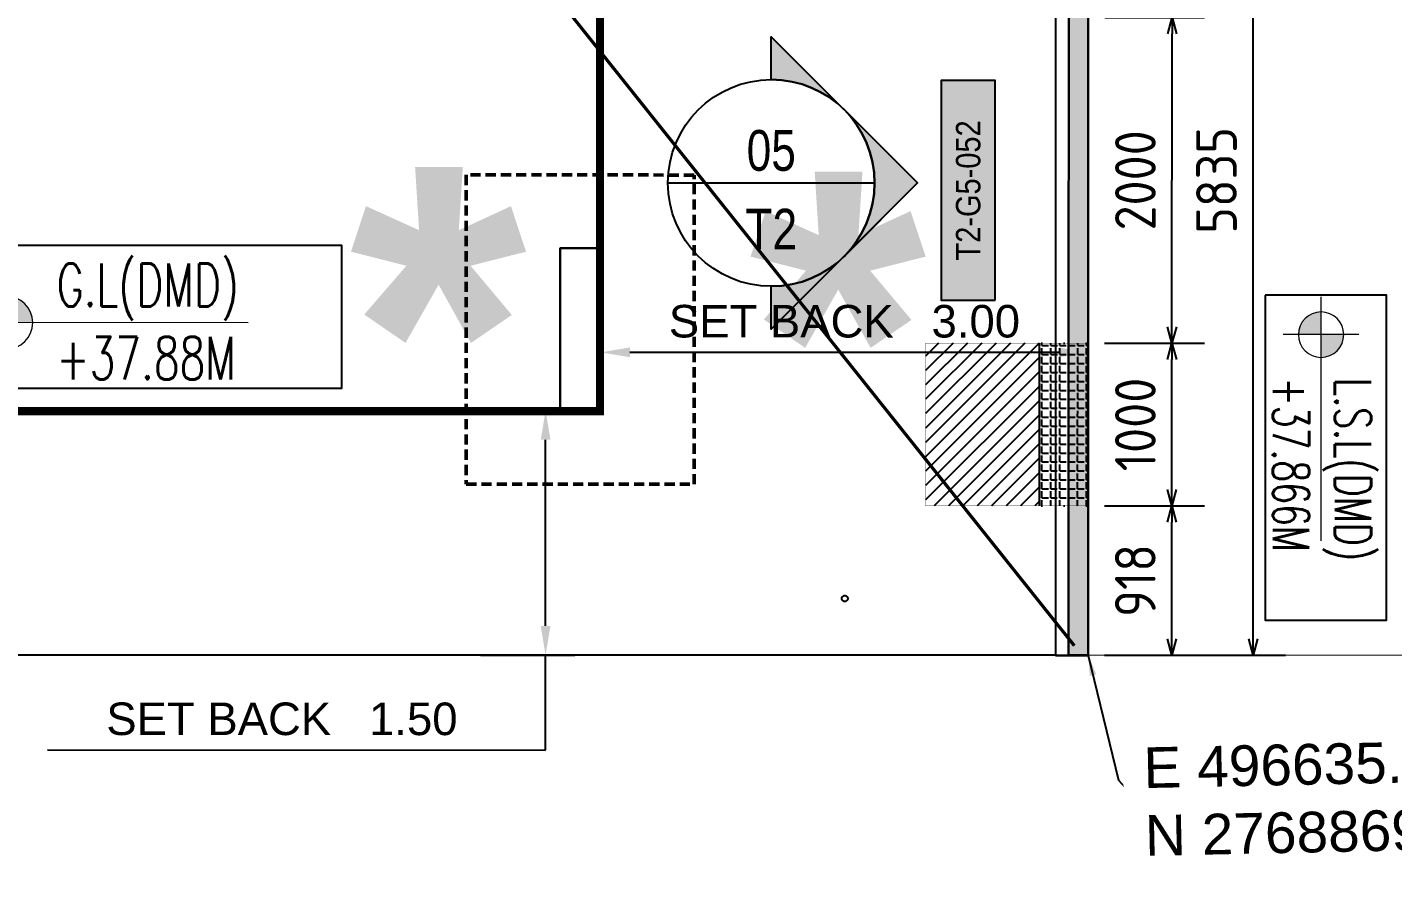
# Model space of a CAD drawing. Header units: centimetres. Extents: x -6122352 to 4157695, y -1694241 to 1947892.
# Drawn here: x 137830 to 146221, y -200134 to -194915 of the extents above; entities that cross this region are included whole.
import ezdxf
from ezdxf.enums import TextEntityAlignment as Align
from ezdxf.xclip import XClip

# ---------------------------------------------------------------- set-up
doc = ezdxf.new("R2010")
doc.units = ezdxf.units.CM
doc.header["$MEASUREMENT"] = 0
doc.header["$XCLIPFRAME"] = 2
doc.header["$PDMODE"] = 66
doc.header["$PDSIZE"] = 100
doc.linetypes.add('DASHED2', pattern=[0.375, 0.25, -0.125])
doc.linetypes.add('XR-AR-END-SETTING OUT PLAN$0$23261-XR-AR-SI-GF$0$HIDDEN', pattern=[0.375, 0.25, -0.125])
for name, color, linetype in [('00-MI-DIM', 7, 'Continuous'), ('23585-XR-AR-BOUNDARY WALLS AND SETBACKS$0$setback', 7, 'XR-AR-END-SETTING OUT PLAN$0$23261-XR-AR-SI-GF$0$HIDDEN'), ('@MI-FOOTINGS', 7, 'Continuous'), ('@MI-MEP', 7, 'Continuous'), ('@MI-REF LAYER', 7, 'Continuous'), ('@MI-TYPE-01', 30, 'Continuous'), ('@MI-TYPE-02', 6, 'Continuous'), ('B_TH_4', 7, 'Continuous'), ('PANEL-TAGS', 7, 'Continuous'), ('S-DIMENSION', 251, 'Continuous'), ('XREF1$0$S-LEVELS', 2, 'Continuous'), ('XREF1$0$TYPICAL NEW PROFILE', 3, 'Continuous')]:
    doc.layers.add(name, color=color, linetype=linetype)
doc.layers.add('23585-XR-AR-DAMAC PLOT LIMITS$0$1-End units', color=7, linetype='Continuous', lineweight=5, true_color=0xf8991e)
doc.layers.add('23585-XR-AR-DAMAC PLOT LIMITS$0$1-Open Space', color=7, linetype='Continuous', lineweight=5, true_color=0x90cf5a)
for name, color, linetype, lineweight in [('@ Foundations', 4, 'DASHED2', 50), ('A-ANNO-TEXT', 3, 'Continuous', 25), ('Text Coordinate', 7, 'Continuous', 15), ('XR-AR-END-SETTING OUT PLAN$0$23585-XR-AR-END-GROUND FLOOR$0$S-COLS', 51, 'Continuous', 40), ('XR-AR-END-SETTING OUT PLAN$0$23585-XR-AR-END-GROUND FLOOR$0$S-COLS-PATT', 8, 'Continuous', 5), ('XREF1$0$36-TAGLVL', 23, 'Continuous', 9)]:
    doc.layers.add(name, color=color, linetype=linetype, lineweight=lineweight)
doc.styles.add('23585-XR-AR-MALDIVE-1$0$Arial', font='arialbd.ttf')
doc.styles.add('Arial', font='arialbd.ttf')
doc.styles.add('Arial Narrow', font='ARIALN.TTF', dxfattribs={"width": 0.95, "height": 500})
doc.styles.add('PANELTAG_STYLE', font='arial.ttf')
doc.styles.add('Schueco-BEMSTIL', font='isocpeur.ttf', dxfattribs={"width": 0.9})
doc.styles.get("Standard").update_dxf_attribs({"font": 'arial.ttf'})
doc.styles.add('TITLE', font='arial.ttf')
doc.styles.add('XREF1$0$DLT_TEXT', font='romans.shx', dxfattribs={"width": 0.7})
doc.dimstyles.new('MI- JWC-TXT-2.5 MM', dxfattribs={"dimscale": 1.5, "dimtxt": 2.5, "dimasz": 1, "dimexe": 2, "dimexo": 1, "dimgap": 1, "dimtad": 1, "dimdec": 0, "dimdsep": 46, "dimtxsty": 'Schueco-BEMSTIL', "dimblk": 'OPEN30', "dimcen": 0, "dimdle": 2, "dimclrd": 140, "dimclre": 8, "dimclrt": 40, "dimadec": 0, "dimazin": 2, "dimtfac": 1, "dimtdec": 0, "dimtix": 1, "dimtmove": 2, "dimatfit": 3, "dimldrblk": 'OPEN', "dimfxl": 2, "dimlwd": -1, "dimlwe": -1, "dimarcsym": 0})
doc.dimstyles.get("Standard").update_dxf_attribs({"dimtxt": 5, "dimasz": 0.5, "dimexe": 0.18, "dimexo": 0.0625, "dimgap": 0.09, "dimtad": 0, "dimtih": 1, "dimtoh": 1, "dimdec": 0, "dimzin": 0, "dimdsep": 46, "dimtxsty": 'Standard', "dimcen": 0.09, "dimadec": 0, "dimazin": 0, "dimtfac": 1, "dimtdec": 0, "dimtofl": 0, "dimtmove": 0, "dimatfit": 3, "dimfxl": 1, "dimtolj": 1, "dimtzin": 0, "dimarcsym": 0})

# ---------------------------------------------------------------- blocks, each defined once
blk = doc.blocks.new('23585-XR-AR-BOUNDARY WALLS AND SETBACKS')
at = {"layer": '23585-XR-AR-BOUNDARY WALLS AND SETBACKS$0$setback', "ltscale": 40, "const_width": 0.05}
blk.add_lwpolyline([(496593.7483, 2768854.2497), (496597.9032, 2768858.7842), (496601.9566, 2768863.208), (496606.0098, 2768867.6319), (496610.0632, 2768872.0554), (496614.1167, 2768876.4791), (496618.2702, 2768881.012), (496632.6469, 2768867.838), (496628.4939, 2768863.3054), (496624.4406, 2768858.8816), (496620.3872, 2768854.4578), (496616.3338, 2768850.0343), (496612.2804, 2768845.6104), (496608.1255, 2768841.0759)], close=True, dxfattribs=at)
at = {"layer": '@MI-TYPE-01'}
blk.add_line((496618.0237, 2768885.0357), (496635.6444, 2768868.889), dxfattribs=at)
blk.add_lwpolyline([(496635.6444, 2768868.889), (496635.7795, 2768869.0365), (496618.0851, 2768885.2507)], dxfattribs=at)
blk = doc.blocks.new('A$C9d9485f6')
at = {"layer": 'A-ANNO-TEXT', "rotation": 312.4881850805905}
blk.add_blockref('23585-XR-AR-BOUNDARY WALLS AND SETBACKS', (-2377088.5348, -1504219.2521), dxfattribs=at)
blk = doc.blocks.new('23585-XR-AR-DAMAC PLOT LIMITS')
at = {"layer": '23585-XR-AR-DAMAC PLOT LIMITS$0$1-End units', "color": 251, "true_color": 0x636466}
blk.add_lwpolyline([(496635.7795, 2768869.0365), (496629.5999, 2768862.2921), (496611.9049, 2768878.5059), (496618.0851, 2768885.2507)], close=True, dxfattribs=at)
at = {"layer": '23585-XR-AR-DAMAC PLOT LIMITS$0$1-Open Space', "color": 251, "true_color": 0x636466}
blk.add_lwpolyline([(496620.1115, 2768887.4625), (496637.8063, 2768871.2483), (496635.7795, 2768869.0365), (496618.0851, 2768885.2507), (496600.3893, 2768901.4637), (496602.4161, 2768903.6757)], close=True, dxfattribs=at)
blk = doc.blocks.new('A$Cf093b529')
at = {"layer": 'A-ANNO-TEXT'}
blk.add_blockref('23585-XR-AR-DAMAC PLOT LIMITS', (-495391.9901, -2768603.4419), dxfattribs=at)
blk = doc.blocks.new('A$C951bc1e7')
at = {"color": 1, "true_color": 0xeb0000, "const_width": 0.008}
blk.add_lwpolyline([(42.2981, 0.0002), (42.2974, -23.9996), (33.1501, -23.9998), (27.1501, -23.9999), (21.1501, -23.9999), (15.1502, -23.9999), (9.1502, -23.9999), (0, -24), (0, 0), (9.1502, 0.0001), (15.1502, 0.0001), (21.1501, 0.0004), (27.1499, 0.0003), (33.1501, 0.0002)], close=True, dxfattribs=at)
blk = doc.blocks.new('XR-AR-END-SETTING OUT PLAN$0$23585-XR-AR-END-GROUND FLOOR$0$A$C75a8815d')
at = {"layer": 'XR-AR-END-SETTING OUT PLAN$0$23585-XR-AR-END-GROUND FLOOR$0$S-COLS', "color": 252, "lineweight": 30}
blk.add_lwpolyline([(0, -4000), (0, -3000), (250, -3000), (250, -4000)], close=True, dxfattribs=at)
blk = doc.blocks.new('XR-AR-END-SETTING OUT PLAN')
at = {"layer": 'XR-AR-END-SETTING OUT PLAN$0$23585-XR-AR-END-GROUND FLOOR$0$S-COLS-PATT', "color": 8}
blk.add_blockref('XR-AR-END-SETTING OUT PLAN$0$23585-XR-AR-END-GROUND FLOOR$0$A$C75a8815d', (3000.1, 5500), dxfattribs=at)
blk = doc.blocks.new('END UNIT')
at = {"xscale": 0.001, "yscale": 0.001, "zscale": 0.001}
blk.add_blockref('XR-AR-END-SETTING OUT PLAN', (-9.1502, 0), dxfattribs=at)
blk = doc.blocks.new('TH_4')
at = {"xscale": -1}
blk.add_blockref('END UNIT', (495826.3054, 2769130.5141), dxfattribs=at)
at = {"insert": (495831.4554, 2769133.5141), "char_height": 2, "attachment_point": 2, "style": 'Arial'}
blk.add_mtext('\\pxqc;*', dxfattribs=at)
blk = doc.blocks.new('23585-XR-AR-MALDIVE-3$0$TH_4')
at = {"layer": 'S-DIMENSION'}
blk.add_circle((495833.9569, 2769130.8624), 0.0182, dxfattribs=at)
at = {"insert": (495833.9127, 2769133.4843), "char_height": 2, "attachment_point": 2, "style": '23585-XR-AR-MALDIVE-1$0$Arial'}
blk.add_mtext('\\pxqc;*', dxfattribs=at)
at = {"layer": 'B_TH_4', "xscale": 1.000039184446315, "yscale": 1.000039184446315, "zscale": 1.000039184446315}
blk.add_blockref('TH_4', (-19.4274, -108.5069), dxfattribs=at)
at = {"layer": '@ Foundations', "linetype": 'DASHED2', "ltscale": 0.25}
blk.add_lwpolyline([(495831.6304, 2769131.5646), (495833.0304, 2769131.5646), (495833.0304, 2769133.4646), (495831.6304, 2769133.4646)], close=True, dxfattribs=at)
blk = doc.blocks.new('XREF1$0$LVL  ATTR')
at = {"color": 7}
blk.add_wipeout([(-0.3373, 0.3835), (1.8973, 0.3835), (1.8973, -0.4505), (-0.3373, -0.4505)], dxfattribs=at)
at = {"layer": 'XREF1$0$36-TAGLVL', "extrusion": (-4.88814e-07, 1.40652e-17, 1)}
h = blk.add_hatch(color=252, dxfattribs=at)
h.paths.add_polyline_path([(-0.0654, 0.1563, 0.414214), (-0.2216, 0), (-0.0654, 0)])
h.paths.add_polyline_path([(0.0909, 0), (-0.0654, 0), (-0.0654, -0.1562, 0.414214)])
for p, q in [((-0.0654, -0.2604), (-0.0654, 0.2604)), ((1.3511, 0, 0), (-0.3253, 0, 0))]:
    blk.add_line(p, q, dxfattribs=at)
blk.add_circle((-0.0654, 0, 0), 0.1562, dxfattribs=at)
at = {"layer": 'XREF1$0$S-LEVELS', "color": 1}
blk.add_lwpolyline([(-0.3373, 0.3835), (1.8973, 0.3835), (1.8973, -0.4505), (-0.3373, -0.4505)], close=True, dxfattribs=at)
at = {"layer": 'XREF1$0$TYPICAL NEW PROFILE', "color": 3, "style": 'XREF1$0$DLT_TEXT', "width": 0.7}
for tag, p in [('+0.00M', (0.2413, 0.0671, -0.0001)), ('S.S.L', (0.2413, -0.3453, -0.0001))]:
    blk.add_attdef(tag, p, '', height=0.25, dxfattribs=at)
blk = doc.blocks.new('*D563')
at = {"color": 0, "lineweight": -2, "transparency": 16777216}
for p, q in [((38.7116, -22.4957), (39.1425, -22.4957)), ((38.9625, -23.8195), (38.9625, -22.6757)), ((38.5617, -23.9995), (39.1425, -23.9995)), ((38.9625, -24.5817), (38.9625, -23.9995)), ((35.9025, -24.5817), (38.9625, -24.5817))]:
    blk.add_line(p, q, dxfattribs=at)
at = {"color": 0, "transparency": 16777216}
for points in [[(38.9325, -22.6757), (38.9925, -22.6757), (38.9625, -22.4957)], [(38.9325, -23.8195), (38.9925, -23.8195), (38.9625, -23.9995)]]:
    blk.add_solid(points, dxfattribs=at)
at = {"layer": 'Defpoints', "color": 0, "transparency": 16777216}
for p in [(38.6491, -22.4957), (38.9625, -22.4957), (38.4992, -23.9995)]:
    blk.add_point(p, dxfattribs=at)
at = {"color": 0, "transparency": 16777216, "insert": (37.3425, -24.3917), "char_height": 0.2, "attachment_point": 5}
blk.add_mtext('\\A1;SET BACK   1.50', dxfattribs=at)
blk = doc.blocks.new('*D565')
at = {"color": 0, "lineweight": -2, "transparency": 16777216}
for p, q in [((39.3001, -22.2887), (39.3001, -21.9581)), ((42.2975, -22.2887), (42.2975, -21.9581)), ((42.1175, -22.1381), (39.4801, -22.1381))]:
    blk.add_line(p, q, dxfattribs=at)
at = {"color": 0, "transparency": 16777216}
for points in [[(39.4801, -22.1081), (39.4801, -22.1681), (39.3001, -22.1381)], [(42.1175, -22.1081), (42.1175, -22.1681), (42.2975, -22.1381)]]:
    blk.add_solid(points, dxfattribs=at)
at = {"layer": 'Defpoints', "color": 0, "transparency": 16777216}
for p in [(39.3001, -22.1381), (39.3001, -22.3512), (42.2975, -22.3512)]:
    blk.add_point(p, dxfattribs=at)
at = {"color": 0, "transparency": 16777216, "insert": (40.7988, -21.9481), "char_height": 0.2, "attachment_point": 5}
blk.add_mtext('\\A1;SET BACK   3.00', dxfattribs=at)
blk = doc.blocks.new('T1-FOOTING')
at = {"transparency": 33554679}
h = blk.add_hatch(dxfattribs=at)
h.set_pattern_fill('ANGLE', color=256, scale=500)
h.set_pattern_definition([(0, (0, 0), (0, 137.5), [100, -37.5]), (90, (0, 0), (-137.5, 8e-15), [100, -37.5])])
h.paths.add_polyline_path([(-500, -300), (500, -300), (500, 0), (-500, 0)])
h.paths.add_polyline_path([(-499.75, -299.75), (499.75, -299.75), (499.75, -0.25), (-499.75, -0.25)], flags=16)
h = blk.add_hatch(dxfattribs=at)
h.set_pattern_fill('ANGLE', color=8, scale=200)
h.set_pattern_definition([(0, (0, 0), (0, 55), [40, -15]), (90, (0, 0), (-55, 3e-15), [40, -15])])
h.paths.add_polyline_path([(500, -300), (500, 0), (-500, 0), (-500, -300)])
h = blk.add_hatch(dxfattribs=at)
h.set_pattern_fill('ANSI31', color=8, scale=500)
h.paths.add_polyline_path([(500, -1000), (500, -300), (-500, -300), (-500, -1000)])
at = {"layer": '@MI-TYPE-01', "color": 240, "linetype": 'DASHED2', "true_color": 0xed1f24}
blk.add_line((-500, -300), (500, -300), dxfattribs=at)
at = {"layer": '@MI-TYPE-01', "color": 240, "true_color": 0xed1f24, "const_width": 2.5}
blk.add_lwpolyline([(-500, 0), (500, 0), (500, -1000), (-500, -1000)], close=True, dxfattribs=at)
blk = doc.blocks.new('_Open30')
at = {"color": 0, "linetype": 'ByBlock', "lineweight": -2}
for p, q in [((-1, 0.268), (0, 0)), ((0, 0), (-1, -0.268)), ((0, 0), (-1, 0))]:
    blk.add_line(p, q, dxfattribs=at)
blk = doc.blocks.new('*D717')
at = {"layer": '00-MI-DIM', "color": 8, "transparency": 16777216}
for p, q in [((144450.1, -192938), (145563.6, -192938.2)), ((144449, -198773), (145562.5, -198773.2))]:
    blk.add_line(p, q, dxfattribs=at)
at = {"layer": '00-MI-DIM', "color": 140, "transparency": 16777216}
blk.add_line((145362.5, -198673.1), (145363.6, -193038.1), dxfattribs=at)
at = {"layer": 'Defpoints', "color": 0, "transparency": 16777216}
for p in [(144350.1, -192938), (145363.6, -192938.1), (144349, -198773)]:
    blk.add_point(p, dxfattribs=at)
at = {"layer": '00-MI-DIM', "color": 140, "transparency": 16777216, "xscale": 100, "yscale": 100, "zscale": 100}
for p, rotation in [((145363.6, -192938.1), 89.98973417893167), ((145362.5, -198773.1), 269.9897341789317)]:
    blk.add_blockref('_Open30', p, dxfattribs=dict(at, rotation=rotation))
at = {"layer": '00-MI-DIM', "color": 40, "transparency": 16777216, "insert": (145138, -195855.6), "char_height": 250, "attachment_point": 5, "rotation": 89.98973, "style": 'Schueco-BEMSTIL'}
blk.add_mtext('5835', dxfattribs=at)
blk = doc.blocks.new('_Open')
at = {"color": 0, "linetype": 'ByBlock', "lineweight": -2}
for p, q in [((-1, 0.2), (0, 0)), ((-1, -0.2), (0, 0)), ((0, 0), (-1, 0))]:
    blk.add_line(p, q, dxfattribs=at)
blk = doc.blocks.new('*D718')
at = {"layer": '00-MI-DIM', "color": 8, "transparency": 16777216}
for p, q in [((144450.1, -197855.4), (145064.1, -197855.5)), ((144449, -198773), (145063.9, -198773.1))]:
    blk.add_line(p, q, dxfattribs=at)
at = {"layer": '00-MI-DIM', "color": 140, "transparency": 16777216}
blk.add_line((144863.9, -198673), (144864.1, -197955.5), dxfattribs=at)
at = {"layer": 'Defpoints', "color": 0, "transparency": 16777216}
for p in [(144350.1, -197855.4), (144864.1, -197855.5), (144349, -198773)]:
    blk.add_point(p, dxfattribs=at)
at = {"layer": '00-MI-DIM', "color": 140, "transparency": 16777216, "xscale": 100, "yscale": 100, "zscale": 100}
for p, rotation in [((144864.1, -197855.5), 89.98973417893167), ((144863.9, -198773), 269.9897341789317)]:
    blk.add_blockref('_Open30', p, dxfattribs=dict(at, rotation=rotation))
at = {"layer": '00-MI-DIM', "color": 40, "transparency": 16777216, "insert": (144639, -198314.2), "char_height": 250, "attachment_point": 5, "rotation": 89.98973, "style": 'Schueco-BEMSTIL'}
blk.add_mtext('918', dxfattribs=at)
blk = doc.blocks.new('*D719')
at = {"layer": '00-MI-DIM', "color": 8, "transparency": 16777216}
for p, q in [((144449.3, -196855.4), (145064.3, -196855.5)), ((144450.1, -197855.4), (145064.1, -197855.5))]:
    blk.add_line(p, q, dxfattribs=at)
at = {"layer": '00-MI-DIM', "color": 140, "transparency": 16777216}
blk.add_line((144864.1, -197755.5), (144864.2, -196955.5), dxfattribs=at)
at = {"layer": 'Defpoints', "color": 0, "transparency": 16777216}
for p in [(144349.3, -196855.4), (144864.3, -196855.5), (144350.1, -197855.4)]:
    blk.add_point(p, dxfattribs=at)
at = {"layer": '00-MI-DIM', "color": 140, "transparency": 16777216, "xscale": 100, "yscale": 100, "zscale": 100}
for p, rotation in [((144864.3, -196855.5), 89.98973417893167), ((144864.1, -197855.5), 269.9897341789317)]:
    blk.add_blockref('_Open30', p, dxfattribs=dict(at, rotation=rotation))
at = {"layer": '00-MI-DIM', "color": 40, "transparency": 16777216, "insert": (144639.2, -197355.5), "char_height": 250, "attachment_point": 5, "rotation": 89.98973, "style": 'Schueco-BEMSTIL'}
blk.add_mtext('1000', dxfattribs=at)
blk = doc.blocks.new('*D720')
at = {"layer": '00-MI-DIM', "color": 8, "transparency": 16777216}
for p, q in [((144450.6, -194855.4), (145064.6, -194855.5)), ((144449.3, -196855.4), (145064.3, -196855.5))]:
    blk.add_line(p, q, dxfattribs=at)
at = {"layer": '00-MI-DIM', "color": 140, "transparency": 16777216}
blk.add_line((144864.3, -196755.5), (144864.6, -194955.5), dxfattribs=at)
at = {"layer": 'Defpoints', "color": 0, "transparency": 16777216}
for p in [(144350.6, -194855.4), (144864.6, -194855.5), (144349.3, -196855.4)]:
    blk.add_point(p, dxfattribs=at)
at = {"layer": '00-MI-DIM', "color": 140, "transparency": 16777216, "xscale": 100, "yscale": 100, "zscale": 100}
for p, rotation in [((144864.6, -194855.5), 89.98973417893167), ((144864.3, -196855.5), 269.9897341789317)]:
    blk.add_blockref('_Open30', p, dxfattribs=dict(at, rotation=rotation))
at = {"layer": '00-MI-DIM', "color": 40, "transparency": 16777216, "insert": (144639.4, -195855.5), "char_height": 250, "attachment_point": 5, "rotation": 89.98973, "style": 'Schueco-BEMSTIL'}
blk.add_mtext('2000', dxfattribs=at)
blk = doc.blocks.new('PANELTAG')
at = {"layer": 'PANEL-TAGS', "color": 1}
blk.add_lwpolyline([(-13.5, -3.3), (13.5, -3.3), (13.5, 3.3), (-13.5, 3.3)], close=True, dxfattribs=at)
at = {"layer": 'PANEL-TAGS', "color": 40, "true_color": 0xffd700}
blk.add_solid([(-13.5, -3.3), (13.5, -3.3), (-13.5, 3.3), (13.5, 3.3)], dxfattribs=at)
at = {"layer": 'PANEL-TAGS', "color": 5, "style": 'PANELTAG_STYLE', "width": 0.85}
blk.add_attdef('TAGNO', text='', height=3, dxfattribs=at).set_placement((0, 0), align=Align.MIDDLE)
blk = doc.blocks.new('*U3660')
h = blk.add_hatch(color=94)
edge = h.paths.add_edge_path()
edge.add_line((0, 6.35), (0, 8.98))
edge.add_line((0, 8.98), (8.98, 0))
edge.add_line((8.98, 0), (0, -8.98))
edge.add_line((0, -8.98), (0, -6.35))
edge.add_arc((0, 0), 6.35, 270, 450)
at = {"color": 94}
blk.add_line((-6.35, 0), (6.35, 0), dxfattribs=at)
blk.add_lwpolyline([(0, 6.35), (0, 8.98), (8.98, 0), (0, -8.98), (0, -6.35, 1)], format="xyb", close=True, dxfattribs=at)
blk.add_lwpolyline([(4.49, -4.49, 0.414214), (4.49, 4.49), (8.98, 0), (4.49, -4.49)], format="xyb", close=True)
blk.add_circle((0, 0), 6.35, dxfattribs=at)
at = {"style": 'Arial Narrow', "width": 0.95, "flags": 8}
blk.add_attdef('VIEWNUMBER', text='', height=2.5, dxfattribs=at).set_placement((0, 0), align=Align.BOTTOM_CENTER)
blk.add_attdef('SHEETNUMBER', text='', height=2.5, dxfattribs=at).set_placement((0, -1.588), align=Align.TOP_CENTER)
blk = doc.blocks.new('A$C5071fc5c')
at = {"color": 1, "true_color": 0xeb0000, "const_width": 0.008}
blk.add_lwpolyline([(42.2981, 0.0002), (42.2974, -23.9996), (33.1501, -23.9998), (27.1501, -23.9999), (21.1501, -23.9999), (15.1502, -23.9999), (9.1502, -23.9999), (0, -24), (0, 0), (9.1502, 0.0001), (15.1502, 0.0001), (21.1501, 0.0004), (27.1499, 0.0003), (33.1501, 0.0002)], close=True, dxfattribs=at)
dim = blk.add_linear_dim(base=(39.3001, -22.1381), p1=(42.2975, -22.3512), p2=(39.3001, -22.3512), text='SET BACK   <>', dimstyle='Standard', override={"dimtxt": 0.2, "dimtad": 1, "dimtih": 0, "dimdec": 2})
dim.commit()
dim.dimension.update_dxf_attribs({"geometry": '*D565', "text_midpoint": (40.7988, -21.9481)})
dim = blk.add_linear_dim(base=(38.9625, -22.4957), p1=(38.4992, -23.9995), p2=(38.6491, -22.4957), angle=90, text='SET BACK   <>', dimstyle='Standard', override={"dimtxt": 0.2, "dimtad": 1, "dimtih": 0, "dimdec": 2, "dimtmove": 1})
dim.commit()
dim.dimension.update_dxf_attribs({"geometry": '*D563', "text_midpoint": (38.9625, -24.5817), "dimtype": 128})

msp = doc.modelspace()

# ---------------------------------------------------------------- hatches: boundary and pattern name
at = {"layer": '@MI-TYPE-02'}
h = msp.add_hatch(color=256, dxfattribs=at)
h.dxf.hatch_style = 1
h.paths.add_polyline_path([(144350.0762, -192937.95149), (144349.03073, -198772.9514), (144229.03073, -198772.9299), (144230.0762, -192937.92999)])

# ---------------------------------------------------------------- linework, layer by layer
for points in [[(144350.0762, -192937.95149), (144349.03073, -198772.9514), (144229.03073, -198772.9299), (144230.0762, -192937.92999)], [(144230.07758, -192937.96338), (144229.03211, -198772.96329), (144349.03211, -198772.98479), (144350.07758, -192937.98488)]]:
    msp.add_lwpolyline(points, close=True, dxfattribs=at)

# ---------------------------------------------------------------- block references
at = {"layer": '@MI-MEP', "color": 10, "xscale": 1000, "yscale": 1000, "zscale": 1000, "rotation": 359.9906323541645}
msp.add_blockref('A$C951bc1e7', (102056.28195, -174767.09046), dxfattribs=at)
at = {"layer": '@MI-REF LAYER', "xscale": 1000, "yscale": 1000, "zscale": 1000}
msp.add_blockref('A$C9d9485f6', (-23958.95046, 48155.57226), dxfattribs=at)
at = {"layer": '@MI-REF LAYER', "xscale": 1000, "yscale": 1000, "zscale": 1000, "rotation": 312.4882903633292}
msp.add_blockref('A$Cf093b529', (-891608.73293, 539022.72011), dxfattribs=at)

# ---------------------------------------------------------------- dimensions: what is measured, and where the dimension line sits
at = {"layer": '00-MI-DIM'}
for base, p1, p2, picture, middle in [((144864.62045, -194855.50707), (144349.32969, -196855.41478), (144350.60512, -194855.41497), '*D720', (144864.44128, -195855.50705)), ((144864.2621, -196855.50704), (144350.0676, -197855.41492), (144349.32969, -196855.41478), '*D719', (144864.17252, -197355.50703))]:
    dim = msp.add_linear_dim(base=base, p1=p1, p2=p2, angle=89.989734179, dimstyle='MI- JWC-TXT-2.5 MM', dxfattribs=at)
    dim.commit()
    dim.dimension.update_dxf_attribs({"geometry": picture, "text_midpoint": middle, "dimtype": 160})
dim = msp.add_linear_dim(base=(144864.08293, -197855.50702), p1=(144349.03073, -198772.9514), p2=(144350.0676, -197855.41492), angle=89.989734179, dimstyle='MI- JWC-TXT-2.5 MM', dxfattribs=at)
dim.commit()
dim.dimension.update_dxf_attribs({"geometry": '*D718', "text_midpoint": (144639.00074, -198314.23502)})

# ---------------------------------------------------------------- leaders
at = {"layer": 'Text Coordinate', "color": 10, "annotation_type": 0, "has_hookline": 1, "hookline_direction": 0, "horizontal_direction": (0.67544, -0.737415, 0)}
msp.add_leader([(144349.63688, -198774.19387), (144534.6275, -199540.51112), (144619.05744, -199632.68804)], dimstyle='Standard', override={"dimasz": 125}, dxfattribs=at)

# ---------------------------------------------------------------- next in the draw order: block references
at = {"layer": '@MI-REF LAYER'}
ref = msp.add_blockref('23585-XR-AR-MALDIVE-3$0$TH_4', (-496200594.91888, -2769238010.65776), dxfattribs=dict(at, xscale=1000, yscale=1000, zscale=1000, rotation=359.9894579927457))
XClip(ref).set_block_clipping_path([(495793.2129440373, 2769130.5118746869), (495793.2151333401, 2769154.4527085768), (495802.2924758582, 2769154.4001012277), (495808.2924773204, 2769154.406963835), (495814.292345406, 2769154.4139737505), (495820.2921942999, 2769154.4207010698), (495826.2923302837, 2769154.4274163703), (495835.2531786934, 2769154.4537565196), (495835.2507460304, 2769130.5139004989)])
at = {"layer": '@MI-REF LAYER', "color": 7}
ref = msp.add_blockref('XREF1$0$LVL  ATTR', (145780.39638, -196861.91191, 0.15112), dxfattribs=dict(at, xscale=-893.7584827912239, yscale=893.7584827912243, zscale=893.7584827912236, rotation=89.9890117043148))
ref.add_attrib('S.S.L', 'L.S.L(DMD)', (145865.50264, -197068.51762, 0.02267), dxfattribs={"layer": 'XREF1$0$TYPICAL NEW PROFILE', "color": 3, "height": 223.439621, "rotation": 269.989015009, "style": 'XREF1$0$DLT_TEXT', "width": 0.7})
ref.add_attrib('+0.00M', '+37.866M ', (145483.56827, -197066.5527, 0.02267), dxfattribs={"layer": 'XREF1$0$TYPICAL NEW PROFILE', "color": 3, "height": 223.439621, "rotation": 269.989015009, "style": 'XREF1$0$DLT_TEXT', "width": 0.7})

# ---------------------------------------------------------------- next in the draw order: texts
at = {"layer": 'Text Coordinate', "color": 7, "insert": (144693.40469, -199674.98102), "char_height": 250, "attachment_point": 4, "rotation": 1.203026913, "style": 'TITLE', "bg_fill": 3, "box_fill_scale": 1.5, "bg_fill_color": 256, "bg_fill_true_color": 13158600, "bg_fill_transparency": 0}
msp.add_mtext('E 496635.780\\PN 2768869.036', dxfattribs=at)

# ---------------------------------------------------------------- next in the draw order: block references
at = {"layer": '00-MI-DIM'}
ref = msp.add_blockref('*U3660', (142401.73246, -195871.54861, 11.23082), dxfattribs=dict(at, xscale=100, yscale=100, zscale=100))
ref.add_attrib('VIEWNUMBER', '05', dxfattribs={"layer": '0', "height": 250, "style": 'Arial Narrow', "width": 0.95}).set_placement((142401.73246, -195871.54861, 11.23082), align=Align.BOTTOM_CENTER)
ref.add_attrib('SHEETNUMBER', 'T2', dxfattribs={"layer": '0', "height": 250, "style": 'Arial Narrow', "width": 0.95}).set_placement((142401.73246, -196030.29861, 11.23082), align=Align.TOP_CENTER)
at = {"layer": '@MI-FOOTINGS', "color": 240, "true_color": 0xed1f24, "xscale": -1, "rotation": 269.9897341781252}
msp.add_blockref('T1-FOOTING', (144350.15719, -197355.41493), dxfattribs=at)
at = {"layer": '@MI-REF LAYER', "color": 7}
ref = msp.add_blockref('XREF1$0$LVL  ATTR', (137767.3415, -196729.72826, 0), dxfattribs=dict(at, xscale=-1051.480567989675, yscale=1051.480567989676, zscale=1051.480567989675, rotation=179.9900720295695))
ref.add_attrib('S.S.L', 'G.L(DMD)', (138010.40519, -196629.59874, -0.15112), dxfattribs={"layer": 'XREF1$0$TYPICAL NEW PROFILE', "color": 3, "height": 262.870142, "rotation": 359.990075321, "style": 'XREF1$0$DLT_TEXT', "width": 0.7})
ref.add_attrib('+0.00M', '+37.88M ', (138008.10183, -197078.93334, -0.15112), dxfattribs={"layer": 'XREF1$0$TYPICAL NEW PROFILE', "color": 3, "height": 262.870142, "rotation": 359.990075321, "style": 'XREF1$0$DLT_TEXT', "width": 0.7})
at = {"layer": 'PANEL-TAGS'}
ref = msp.add_blockref('PANELTAG', (143611.76065, -195917.26318), dxfattribs=dict(at, xscale=50, yscale=50, zscale=50, rotation=90))
ref.add_attrib('TAGNO', 'T2-G5-052', dxfattribs={"color": 5, "height": 150, "rotation": 90, "style": 'PANELTAG_STYLE', "width": 0.85}).set_placement((143611.76065, -195917.26318), align=Align.MIDDLE_CENTER)

# ---------------------------------------------------------------- next in the draw order: dimensions: what is measured, and where the dimension line sits
at = {"layer": '00-MI-DIM'}
dim = msp.add_linear_dim(base=(145363.57192, -192938.13308), p1=(144349.03073, -198772.9514), p2=(144350.0762, -192937.95149), angle=89.989734179, dimstyle='MI- JWC-TXT-2.5 MM', dxfattribs=at)
dim.commit()
dim.dimension.update_dxf_attribs({"geometry": '*D717', "text_midpoint": (145138.04919, -195855.59272)})

# ---------------------------------------------------------------- next in the draw order: linework, layer by layer
at = {"layer": '@MI-REF LAYER', "color": 1, "const_width": 20}
msp.add_lwpolyline([(144264.12865, -198714.82242), (140740.75805, -194299.74756), (140756.07219, -182691.53823), (139814.08561, -182688.00978), (140756.07219, -182691.53823), (140777.28277, -178524.4582), (144251.95951, -174873.96399)], dxfattribs=at)

# ---------------------------------------------------------------- next in the draw order: block references
at = {"layer": '@MI-REF LAYER', "color": 10, "xscale": 1000, "yscale": 1000, "zscale": 1000, "rotation": 359.9902286226448}
msp.add_blockref('A$C5071fc5c', (102056.28189, -174767.3761), dxfattribs=at)

doc.saveas('drawing.dxf')
